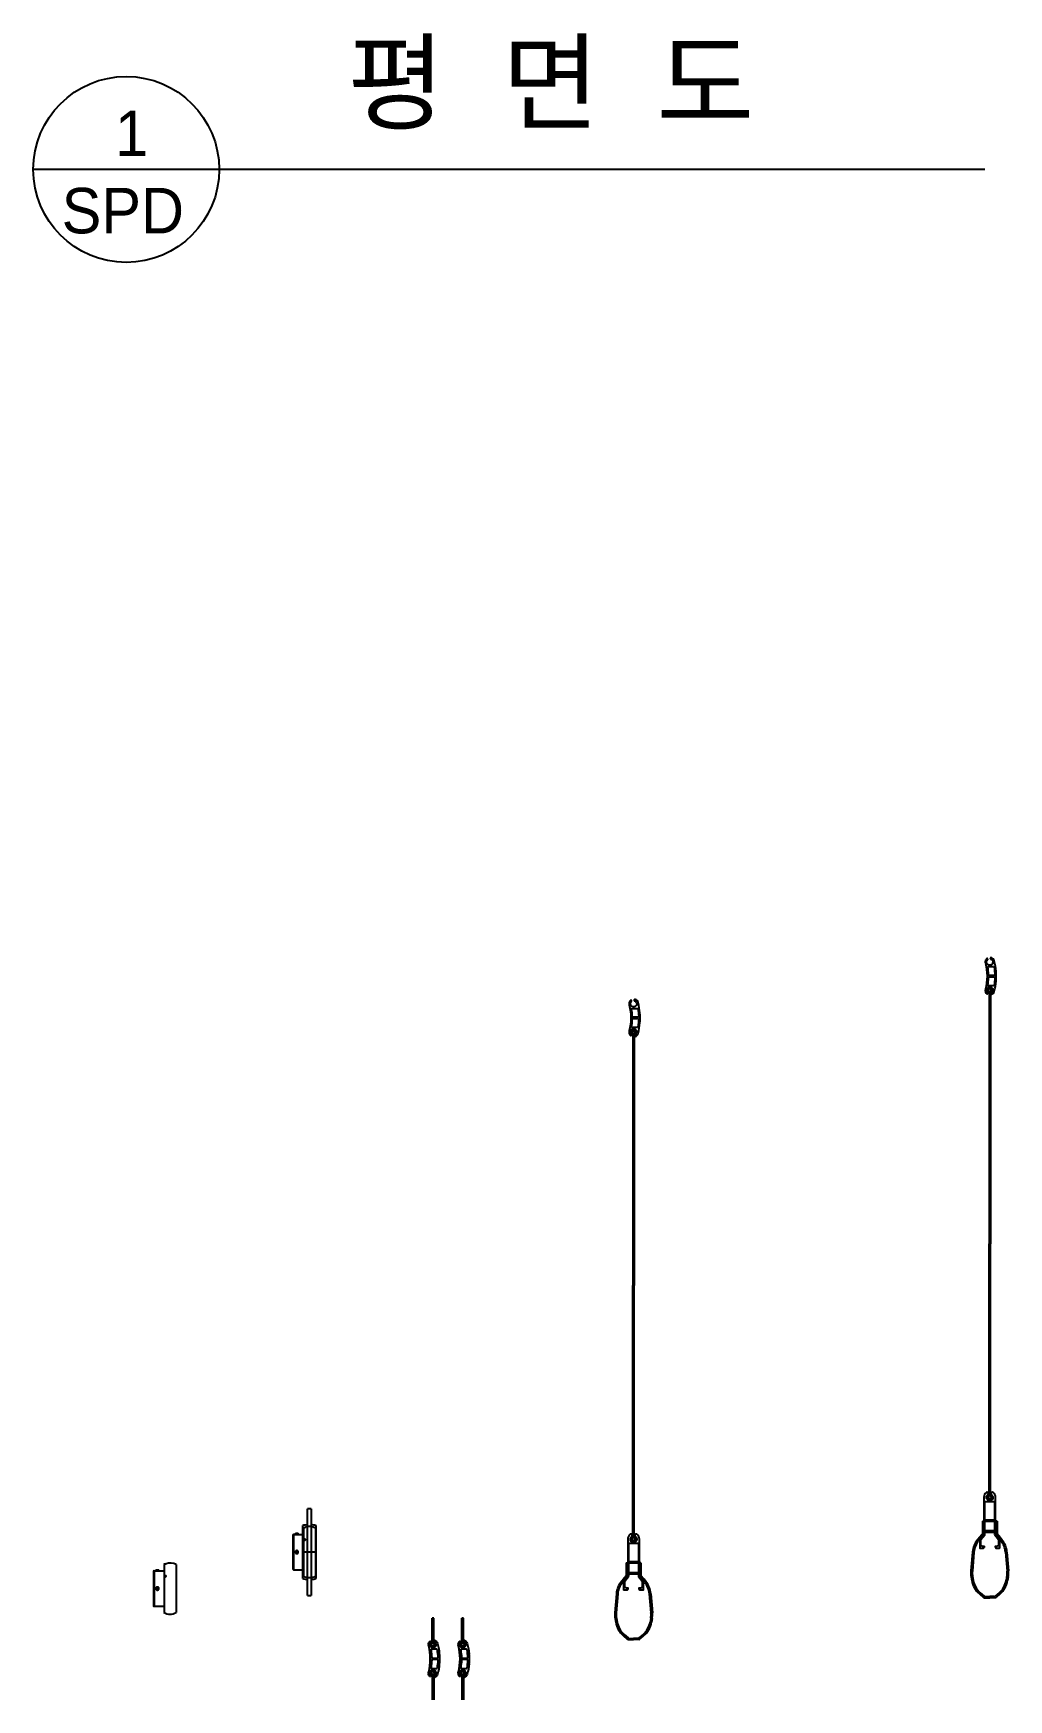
# Model space of a CAD drawing. Header units: millimetres. Extents: x 150937 to 394412, y 327166 to 584759.
# Drawn here: x 232171 to 233547, y 405570 to 407920 of the extents above; entities that cross this region are included whole.
import ezdxf
from ezdxf.enums import TextEntityAlignment as Align

# ---------------------------------------------------------------- set-up
doc = ezdxf.new("R2010")
doc.units = ezdxf.units.MM
doc.layers.add('3', color=3, linetype='Continuous')
doc.styles.add('굴림', font='')
doc.styles.get('굴림').set_extended_font_data('Gulim')

# ---------------------------------------------------------------- blocks, each defined once
blk = doc.blocks.new('SB207')
at = {"color": 7, "linetype": 'Continuous', "lineweight": 25}
for p, q in [((-32, 23.8), (-32, -23.8)), ((-30.9, 24.9), (-28.5, 24.9)), ((-30.9, 24.9), (-30.9, -24.9)), ((-28.4, 26.5), (-28.3, 26.6)), ((-28.4, 26.5), (-24.3, 26.5)), ((-28.4, 24.9), (-28.4, 26.5)), ((-28.3, 26.6), (-24.4, 26.6)), ((-24.3, 26.5), (-24.4, 26.6)), ((-24.3, 24.9), (-24.3, 26.5)), ((-24.2, 24.9), (-17, 24.9)), ((-17, 33.9), (-17, -33.9)), ((0, 33.9), (0, -33.9)), ((-28.4, 0), (-28.3, 0)), ((-27.8, 0), (-27.1, 1.3)), ((-27.1, -1.3), (-27.8, 0)), ((-27.1, 1.3), (-25.6, 1.3)), ((-25.6, 1.3), (-24.8, 0)), ((-24.8, 0), (-25.6, -1.3)), ((-24.3, 0), (-24.4, 0)), ((-15.7, 17.4), (-15.7, 17.3)), ((-14.1, 17.5), (-14.1, 17.4)), ((-25.6, -1.3), (-27.1, -1.3)), ((-30.9, -24.9), (-17, -24.9))]:
    blk.add_line(p, q, dxfattribs=at)
at = {"color": 8, "linetype": 'Continuous', "lineweight": 25, "flags": 128}
for points in [[(-14.9, 17.8), (-15.1, 17.8), (-15.3, 17.7), (-15.5, 17.6), (-15.6, 17.5), (-15.7, 17.4)], [(-14.9, 17.8), (-14.6, 17.8), (-14.4, 17.7), (-14.2, 17.6), (-14.1, 17.5), (-14.1, 17.4)]]:
    blk.add_lwpolyline(points, dxfattribs=at)
at = {"color": 7, "linetype": 'Continuous', "lineweight": 25}
for centre, radius, start, end in [((-30.9, 23.8), 1.11, 90, 180), ((-8.5, 17.9), 18.1, 113.3944, 118.0725), ((-8.5, 17.9), 18.1, 61.9275, 107.9883), ((-26.3, 0), 2.08, 0, 180), ((-26.3, 0), 2.08, 180, 0), ((-26.3, 0), 1.97, 0, 180), ((-26.3, 0), 1.97, 180, 0), ((-14.9, 17.4), 0.797, 36.225, 180), ((-14.9, 17.4), 0.797, 180, 217.8421), ((-30.9, -23.8), 1.11, 180, 270), ((-8.5, -17.9), 18.1, 241.9275, 298.0725)]:
    blk.add_arc(centre, radius, start, end, dxfattribs=at)
for points, knots in [([(-28.5, 24.9), (-28.5, 24.9), (-28.5, 24.9), (-28.4, 24.9), (-28.4, 24.9), (-28.4, 24.9), (-28.4, 24.9), (-28.3, 24.9), (-28.2, 24.9), (-28.1, 24.9), (-27.9, 24.9), (-27.5, 24.8), (-27.2, 24.8), (-26.8, 24.8), (-26.4, 24.8), (-25.9, 24.8), (-25.5, 24.8), (-25.2, 24.8), (-24.8, 24.9), (-24.6, 24.9), (-24.5, 24.9), (-24.4, 24.9), (-24.3, 24.9), (-24.2, 24.9), (-24.2, 24.9), (-24.2, 24.9)], [0, 0, 0, 0, 0.020614, 0.041068, 0.061446, 0.081834, 0.102318, 0.122983, 0.153783, 0.184691, 0.246129, 0.307831, 0.369636, 0.432049, 0.494822, 0.557905, 0.621181, 0.684275, 0.747518, 0.810551, 0.842266, 0.87388, 0.916083, 0.957875, 1, 1, 1, 1]), ([(-15.7, 34.5), (-15.7, 34.5), (-15.7, 34.5), (-15.7, 34.5), (-15.6, 34.5), (-15.6, 34.5), (-15.5, 34.6), (-15.4, 34.6), (-15.2, 34.7), (-14.9, 34.8), (-14.6, 34.9), (-14.3, 35), (-14.2, 35.1), (-14.1, 35.1), (-14.1, 35.1), (-14.1, 35.1), (-14.1, 35.1)], [0, 0, 0, 0, 0.029313, 0.058422, 0.08764, 0.117277, 0.177636, 0.23897, 0.36673, 0.499166, 0.631346, 0.75887, 0.820337, 0.881188, 0.940729, 1, 1, 1, 1]), ([(-24.2, 0), (-24.2, 0), (-24.2, 0.1), (-24.2, 0.3), (-24.2, 0.4), (-24.3, 0.5), (-24.3, 0.7), (-24.4, 0.9), (-24.6, 1.2), (-24.8, 1.5), (-25.1, 1.8), (-25.5, 2), (-25.9, 2.1), (-26.3, 2.1), (-26.7, 2.1), (-27.2, 2), (-27.5, 1.8), (-27.8, 1.5), (-28.1, 1.2), (-28.3, 0.9), (-28.4, 0.5), (-28.4, 0.3), (-28.5, 0.1), (-28.5, 0)], [0, 0, 0, 0, 0.020773, 0.041403, 0.061978, 0.082586, 0.103316, 0.124254, 0.186582, 0.249087, 0.311667, 0.374552, 0.437154, 0.499776, 0.561731, 0.625149, 0.687977, 0.750478, 0.81314, 0.875618, 0.917329, 0.958553, 1, 1, 1, 1]), ([(-28.5, 0), (-28.5, 0), (-28.5, -0.1), (-28.4, -0.3), (-28.4, -0.4), (-28.4, -0.5), (-28.3, -0.7), (-28.3, -0.9), (-28.1, -1.2), (-27.8, -1.5), (-27.5, -1.8), (-27.2, -2), (-26.8, -2.1), (-26.3, -2.1), (-25.9, -2.1), (-25.5, -2), (-25.1, -1.8), (-24.8, -1.5), (-24.6, -1.2), (-24.4, -0.9), (-24.3, -0.5), (-24.2, -0.3), (-24.2, -0.1), (-24.2, 0)], [0, 0, 0, 0, 0.02078, 0.041417, 0.061999, 0.082615, 0.103352, 0.124298, 0.186627, 0.249133, 0.3117, 0.374573, 0.437162, 0.499771, 0.561713, 0.625118, 0.687934, 0.750423, 0.813087, 0.875567, 0.917295, 0.958536, 1, 1, 1, 1]), ([(-15.7, 17.3), (-15.7, 17.2), (-15.7, 17.2), (-15.7, 17.1), (-15.6, 17.1), (-15.6, 17), (-15.5, 16.9), (-15.4, 16.8), (-15.2, 16.7), (-14.9, 16.7), (-14.6, 16.8), (-14.3, 17), (-14.2, 17.2), (-14.1, 17.3), (-14.1, 17.4), (-14.1, 17.5), (-14.1, 17.6)], [0, 0, 0, 0, 0.02938, 0.058534, 0.087777, 0.117425, 0.177607, 0.238635, 0.366691, 0.49907, 0.631513, 0.759071, 0.820663, 0.881746, 0.940965, 1, 1, 1, 1]), ([(-14.1, 17.6), (-14.1, 17.6), (-14.1, 17.7), (-14.1, 17.8), (-14.2, 17.9), (-14.3, 18), (-14.4, 18), (-14.4, 18)], [0, 0, 0, 0, 0.196219, 0.397516, 0.604694, 0.818489, 1, 1, 1, 1])]:
    blk.add_open_spline(points, degree=3, knots=knots, dxfattribs=at)
blk = doc.blocks.new('PF207')
at = {"color": 7, "linetype": 'Continuous', "lineweight": 25}
for p, q in [((-6.9, 61.1), (-12.2, 61.1)), ((-12.2, 0), (-12.2, 61.1)), ((-6.9, 61.1), (-6.9, 0)), ((-19.1, 37.4), (-19.1, 0)), ((0, 0), (0, 37.4)), ((-19.1, 0), (-19.1, -37.4)), ((-12.2, 0), (-19.1, 0)), ((-6.9, 0), (-12.2, 0)), ((-12.2, -61.1), (-12.2, 0)), ((-6.9, 0), (-6.9, -61.1)), ((0, 0), (-6.9, 0)), ((0, -37.4), (0, 0)), ((-12.2, -61.1), (-6.9, -61.1))]:
    blk.add_line(p, q, dxfattribs=at)
for start, end in [(93.9199, 104.2703), (75.7297, 86.0801), (255.7297, 266.0801), (273.9199, 284.2703)]:
    blk.add_arc((-9.5, 0), 38.6, start, end, dxfattribs=at)
blk = doc.blocks.new('bottom c-1 side')
for p, q in [((-1, 712.7), (-1, 357.5)), ((0, 713), (0, 677.5)), ((1, 712.7), (1, 677.5)), ((1, 677.5), (-1, 677.5)), ((1, 677.5), (1, 357.5)), ((-1, 2.3), (-1, 357.5)), ((1, 2.3), (1, 357.5)), ((1, 37.5), (-1, 37.5)), ((0, 2), (0, 37.5)), ((1, 2.3), (1, 37.5)), ((-10.3, -33.6), (-10.3, -51.3)), ((-10.3, -33.6), (-8.3, -33.6)), ((10.3, -33.6), (8.3, -33.6)), ((10.3, -33.6), (10.3, -51.3)), ((-17.1, -59.7), (-14.7, -56.7)), ((-15.6, -60.9), (-13.2, -58)), ((-14.7, -56.7), (-10.3, -51.3)), ((14.7, -56.7), (10.3, -51.3)), ((15.6, -60.9), (13.2, -58)), ((17.1, -59.7), (14.7, -56.7)), ((-24.2, -77.2), (-26.5, -103.8)), ((-22.2, -77.3), (-24.5, -104)), ((22.2, -77.3), (24.5, -104)), ((24.2, -77.2), (26.5, -103.8)), ((-26.2, -111.9), (-25.2, -117.3)), ((-24.2, -111.6), (-23.3, -117)), ((24.2, -111.6), (23.3, -117)), ((26.2, -111.9), (25.2, -117.3)), ((-14.6, -136.1), (-8.9, -141)), ((-13.3, -134.6), (-7.6, -139.5)), ((-6.3, -140), (0, -140)), ((6.3, -140), (0, -140)), ((13.3, -134.6), (7.6, -139.5)), ((14.6, -136.1), (8.9, -141)), ((-7.6, -141.5), (0, -141.5)), ((7.6, -141.5), (0, -141.5))]:
    blk.add_line(p, q)
at = {"color": 5}
blk.add_line((1.6, 32.6), (0.3, 32.6), dxfattribs=at)
for points in [[(1.5, 710.8, 0.317583), (0.8, 709.8, 0.525667), (2.1, 708.8, 0.26023), (6.5, 713.4, 0.042202), (8.9, 728), (8.4, 728.5), (9, 729, 0.016952), (9.2, 735, 0.016952), (9, 741), (8.4, 741.5), (8.9, 742, 0.042202), (6.5, 756.6, 0.260031), (2.1, 761.2, 0.506732), (0.8, 760.2, 0.334191), (1.5, 759.2, -3.653755), (-3, 758.4, 0.191193), (-2.7, 759, 0.633527), (-4.4, 759.6, 0.182471), (-6.3, 755.5), (-5.8, 755), (-6.3, 754.5, 0.043451), (-6.1, 753.4, -0.062062), (-3.8, 735, -0.062062), (-6.1, 716.6, 0.043451), (-6.3, 715.5), (-5.8, 715), (-6.3, 714.5, 0.182471), (-4.4, 710.4, 0.633527), (-2.7, 711, 0.191193), (-3, 711.6, -3.651156)], [(-1.8, 737, 0.03384), (-2.8, 747.3, -0.46218), (-1.8, 748.5), (5.3, 748.5, -0.371616), (6.2, 747.6, -0.031026), (7.2, 737, -0.421123), (6.2, 736), (-0.8, 736, -0.406722)], [(-0.8, 734), (6.2, 734, -0.421123), (7.2, 733, -0.031026), (6.2, 722.4, -0.371616), (5.3, 721.5), (-1.8, 721.5, -0.46218), (-2.8, 722.7, 0.03384), (-1.8, 733, -0.406722)], [(8.3, 0, 0.245753), (4.7, 6.8, 0.605455), (1.7, 5.3, 0.245753), (2.6, 3.7, -3.193736), (-2.6, 3.7, 0.245753), (-1.8, 5.3, 0.605455), (-4.7, 6.8, 0.245753), (-8.3, 0), (-8.3, -18.7), (-8, -19), (-8.3, -19.3), (-8.3, -40.7), (-8, -41), (-8.3, -41.3), (-8.3, -51.6, -0.17279), (-8.5, -52.3), (-13.7, -58.6, 0.160373), (-14.1, -59.8), (-14.1, -64.9), (-13.6, -65.4), (-14.1, -65.9), (-14.1, -71.3, 0.414214), (-13.8, -71.6), (-9.5, -71.6, 0.462498), (-7.5, -69.3, 0.295659), (-7.8, -69.1), (-10.3, -69.1, -0.414214), (-12.3, -67.1), (-12.3, -59.2), (-7, -52.8, 0.173142), (-6.8, -52.1), (-6.8, -49.2), (0.5, -49.2), (6.8, -49.2), (6.8, -52.1, 0.173142), (7, -52.8), (12.3, -59.2), (12.3, -67.1, -0.414214), (10.3, -69.1), (7.8, -69.1, 0.295659), (7.5, -69.3, 0.462498), (9.5, -71.6), (13.8, -71.6, 0.414214), (14.1, -71.3), (14.1, -65.9), (13.6, -65.4), (14.1, -64.9), (14.1, -59.8, 0.185259), (13.6, -58.5), (8.5, -52.3, -0.17279), (8.3, -51.6), (8.3, -41.3), (8, -41), (8.3, -40.7), (8.3, -19.3), (8, -19), (8.3, -18.7)], [(6.8, -31.8, -0.414214), (6.5, -32.1), (-6.5, -32.1, -0.414214), (-6.8, -31.8), (-6.8, -6.2, -0.414214), (-6.5, -5.9), (6.5, -5.9, -0.414214), (6.8, -6.2)], [(6.5, -33.6, -0.414214), (6.8, -33.9), (6.8, -47.4), (-6.8, -47.4), (-6.8, -33.9, -0.414214), (-6.5, -33.6)]]:
    blk.add_lwpolyline(points, format="xyb", close=True)
for centre in [(0, 715), (0, 0)]:
    blk.add_circle(centre, 2)
for centre, radius, start, end in [((0, 715), 2.5, 293.5782, 246.4218), ((0, 715), 2.5, 293.5782, 297.3871), ((0, 0), 2.5, 113.5782, 66.4218), ((0, 0), 2.5, 62.6129, 66.4218), ((7.6, -79.9), 32, 140.7866, 175.1004), ((7.6, -79.9), 30, 140.7866, 175.1004), ((-7.6, -79.9), 30, 4.8996, 39.2134), ((-7.6, -79.9), 32, 4.8996, 39.2134), ((5.4, -106.5), 32, 175.1004, 189.7555), ((6.3, -111.9), 32, 189.7555, 229.2548), ((5.4, -106.5), 30, 175.1004, 189.7555), ((6.3, -111.9), 30, 189.7555, 229.2548), ((-6.3, -111.9), 30, 310.7452, 350.2445), ((-6.3, -111.9), 32, 310.7452, 350.2445), ((-5.4, -106.5), 30, 350.2445, 4.8996), ((-5.4, -106.5), 32, 350.2445, 4.8996), ((-6.3, -138), 2, 229.2548, 270), ((6.3, -138), 2, 270, 310.7452), ((-7.6, -139.5), 2, 229.2548, 270), ((7.6, -139.5), 2, 270, 310.7452)]:
    blk.add_arc(centre, radius, start, end)
blk = doc.blocks.new('windbar')
for p, q in [((-1, 42.3), (-1, 77.5)), ((1, 77.5), (-1, 77.5)), ((0, 42), (0, 77.5)), ((1, 42.3), (1, 77.5)), ((1, 42.3), (1, 77.5)), ((-1, -2.3), (-1, -37.5)), ((0, -2), (0, -37.5)), ((1, -2.3), (1, -37.5)), ((1, -2.3), (1, -37.5))]:
    blk.add_line(p, q)
for points in [[(1.5, 44.2, -0.317583), (0.8, 45.2, -0.525667), (2.1, 46.2, -0.26023), (6.5, 41.6, -0.042202), (8.9, 27), (8.4, 26.5), (9, 26, -0.016952), (9.2, 20, -0.016952), (9, 14), (8.4, 13.5), (8.9, 13, -0.042202), (6.5, -1.6, -0.260031), (2.1, -6.2, -0.506732), (0.8, -5.2, -0.334191), (1.5, -4.2, 3.653755), (-3, -3.4, -0.191193), (-2.7, -4, -0.633527), (-4.4, -4.6, -0.182471), (-6.3, -0.5), (-5.8, 0), (-6.3, 0.5, -0.043451), (-6.1, 1.6, 0.062062), (-3.8, 20, 0.062062), (-6.1, 38.4, -0.043451), (-6.3, 39.5), (-5.8, 40), (-6.3, 40.5, -0.182471), (-4.4, 44.6, -0.633527), (-2.7, 44, -0.191193), (-3, 43.4, 3.651156)], [(-0.8, 21), (6.2, 21, 0.421123), (7.2, 22, 0.031026), (6.2, 32.6, 0.371616), (5.3, 33.5), (-1.8, 33.5, 0.46218), (-2.8, 32.3, -0.03384), (-1.8, 22, 0.406722)], [(-1.8, 18, -0.03384), (-2.8, 7.7, 0.46218), (-1.8, 6.5), (5.3, 6.5, 0.371616), (6.2, 7.4, 0.031026), (7.2, 18, 0.421123), (6.2, 19), (-0.8, 19, 0.406722)]]:
    blk.add_lwpolyline(points, format="xyb", close=True)
for centre in [(0, 40), (0, 0)]:
    blk.add_circle(centre, 2)
for centre, start, end in [((0, 40), 113.5782, 66.4218), ((0, 40), 62.6129, 66.4218), ((0, 0), 293.5782, 246.4218)]:
    blk.add_arc(centre, 2.5, start, end)
blk = doc.blocks.new('text top')
blk.add_line((1342.3, 0), (0, 0))
blk.add_circle((131.1, 0), 131.1)
at = {"layer": '3', "style": '굴림'}
blk.add_text('평  면  도 ', height=110, dxfattribs=at).set_placement((443, 67.8))
for s, height, p in [('1', 64.2, (138.6, 50.9)), ('SPD', 64.17, (126.3, -58.1))]:
    blk.add_text(s, height=height, dxfattribs=at).set_placement(p, align=Align.MIDDLE_CENTER)

msp = doc.modelspace()

# ---------------------------------------------------------------- block references
for name, p in [('text top', (232170.824, 407728.169)), ('bottom c-1 side', (233520.029, 405855.333)), ('bottom c-1 side', (233017.641, 405796.487)), ('PF207', (232569.871, 405778.15)), ('SB207', (232568.871, 405778.15)), ('SB207', (232372.185, 405726.685)), ('windbar', (232734.654, 405607.504)), ('windbar', (232776.565, 405607.504))]:
    msp.add_blockref(name, p)

doc.saveas('drawing.dxf')
